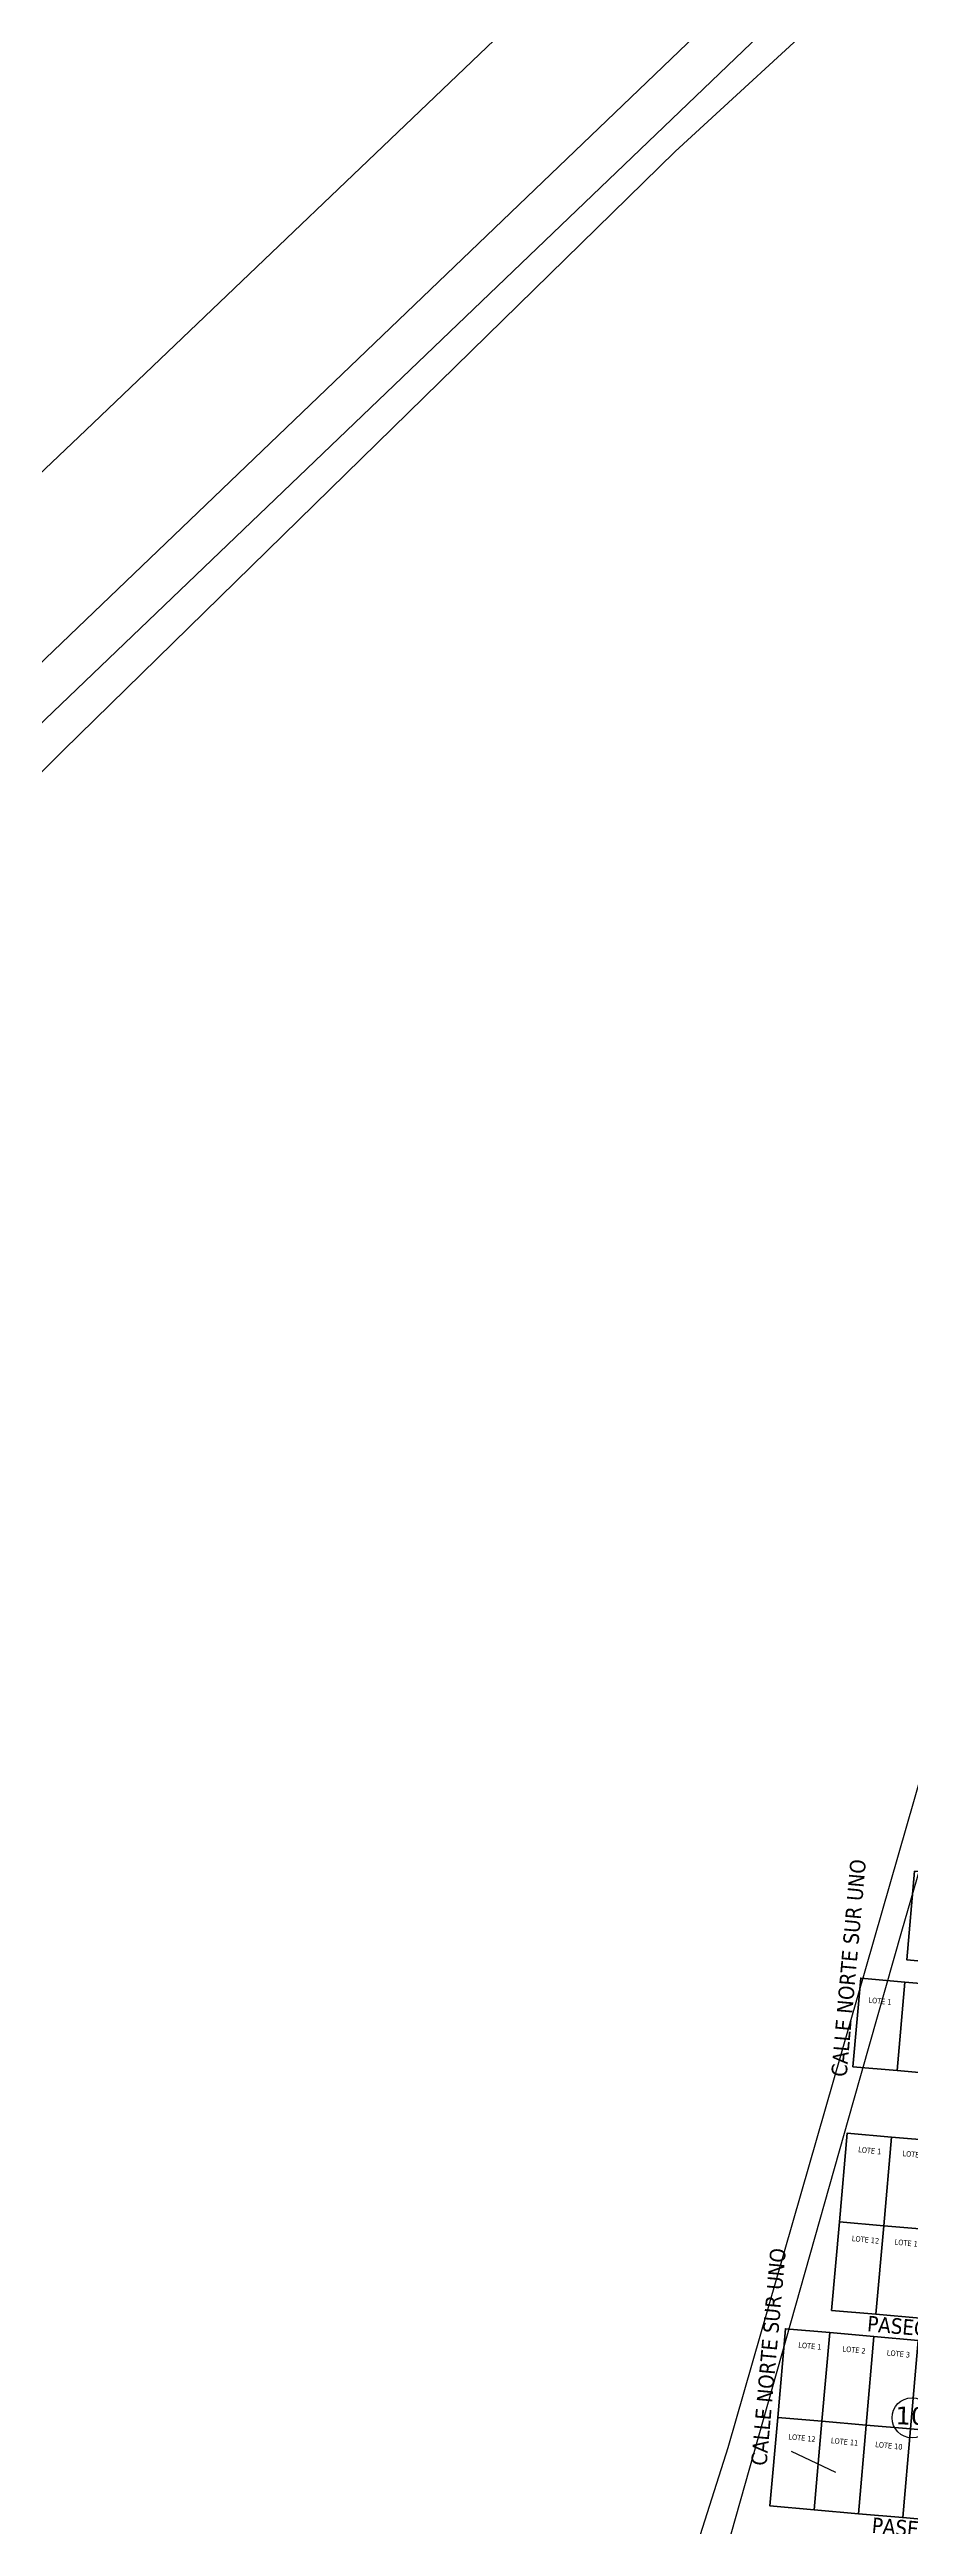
# Model space of a CAD drawing. Header units: metres. Extents: x 2 to 659295185, y -28 to 1124222152.
# Drawn here: x 659239 to 659432, y 1125415 to 1125972 of the extents above; entities that cross this region are included whole.
import ezdxf

# ---------------------------------------------------------------- set-up
doc = ezdxf.new("R2010")
doc.units = ezdxf.units.M
doc.header["$MEASUREMENT"] = 0
for name, color, linetype in [('CALLES', 1, 'CONTINUOUS'), ('MANZANA', 30, 'CONTINUOUS'), ('Numero de manzana', 6, 'CONTINUOUS'), ('Parcelas', 140, 'CONTINUOUS')]:
    doc.layers.add(name, color=color, linetype=linetype)
doc.styles.add('ROMAN', font='verdana.ttf')
doc.styles.get("Standard").update_dxf_attribs({"font": 'tahoma.ttf'})

msp = doc.modelspace()

# ---------------------------------------------------------------- linework, layer by layer
at = {"layer": 'MANZANA', "lineweight": -2}
for p, q in [((659071.5388, 1125675.772), (659462.1197, 1126049.8058)), ((659469.0545, 1126042.6473), (659058.1806, 1125649.3973)), ((659379.3067, 1125948.7864), (659464.5275, 1126027.0405)), ((659360.3578, 1125994.6071), (659246.6723, 1125886.1491)), ((659241.6341, 1125814.1238), (659379.3067, 1125948.7864)), ((659246.6723, 1125886.1491), (659116.0829, 1125761.6945)), ((659177.8195, 1125750.4667), (659241.6341, 1125814.1238)), ((659481.9922, 1125748.2872), (659391.156, 1125432.4515)), ((659430.299, 1125548.6478), (659441.3072, 1125586.3002)), ((659419.5135, 1125510.6656), (659430.299, 1125548.6478)), ((659405.3801, 1125460.6057), (659419.5135, 1125510.6656)), ((659390.9251, 1125409.6661), (659405.3801, 1125460.6057)), ((659391.156, 1125432.4515), (659367.276, 1125357.5767)), ((659405.3966, 1125431.7416), (659415.3905, 1125427.0326))]:
    msp.add_line(p, q, dxfattribs=at)
at = {"layer": 'Numero de manzana', "lineweight": -2}
msp.add_circle((659432.6292, 1125439.2233), 4.5001, dxfattribs=at)
at = {"layer": 'Parcelas', "lineweight": 40}
for points in [[(659443.1818, 1125561.2369), (659433.2198, 1125562.1085), (659431.4767, 1125542.1846), (659441.4387, 1125541.313), (659443.1818, 1125561.2369)], [(659431.0409, 1125537.2036), (659421.079, 1125538.0752), (659419.3359, 1125518.1513), (659429.2978, 1125517.2797), (659431.0409, 1125537.2036)], [(659441.0029, 1125536.3321), (659431.0409, 1125537.2036), (659429.2978, 1125517.2797), (659439.2598, 1125516.4082), (659441.0029, 1125536.3321)], [(659427.9905, 1125502.3368), (659418.0286, 1125503.2084), (659416.2854, 1125483.2845), (659426.2474, 1125482.4129), (659427.9905, 1125502.3368)], [(659437.9524, 1125501.4652), (659427.9905, 1125502.3368), (659426.2474, 1125482.4129), (659436.2093, 1125481.5413), (659437.9524, 1125501.4652)], [(659426.2471, 1125482.4128), (659416.2852, 1125483.2844), (659414.542, 1125463.3605), (659424.504, 1125462.4889), (659426.2471, 1125482.4128)], [(659436.2091, 1125481.5413), (659426.2471, 1125482.4128), (659424.504, 1125462.4889), (659434.4659, 1125461.6174), (659436.2091, 1125481.5413)], [(659414.1063, 1125458.3795), (659404.1443, 1125459.2511), (659402.4012, 1125439.3272), (659412.3632, 1125438.4556), (659414.1063, 1125458.3795)], [(659424.0682, 1125457.5079), (659414.1063, 1125458.3795), (659412.3632, 1125438.4556), (659422.3251, 1125437.5841), (659424.0682, 1125457.5079)], [(659434.0302, 1125456.6364), (659424.0682, 1125457.5079), (659422.3251, 1125437.5841), (659432.287, 1125436.7125), (659434.0302, 1125456.6364)], [(659412.3629, 1125438.4555), (659402.4009, 1125439.3271), (659400.6578, 1125419.4032), (659410.6198, 1125418.5316), (659412.3629, 1125438.4555)], [(659422.3248, 1125437.584), (659412.3629, 1125438.4555), (659410.6198, 1125418.5316), (659420.5817, 1125417.6601), (659422.3248, 1125437.584)], [(659432.2868, 1125436.7124), (659422.3248, 1125437.584), (659420.5817, 1125417.6601), (659430.5437, 1125416.7885), (659432.2868, 1125436.7124)], [(659442.2487, 1125435.8408), (659432.2868, 1125436.7124), (659430.5437, 1125416.7885), (659440.5056, 1125415.917), (659442.2487, 1125435.8408)]]:
    msp.add_lwpolyline(points, dxfattribs=at)

# ---------------------------------------------------------------- texts
at = {"layer": 'CALLES', "color": 0}
for s, rotation, p in [('CALLE NORTE SUR UNO', 84.880446, (659417.8962, 1125515.7713)), ('CALLE NORTE SUR UNO', 84.880446, (659399.8734, 1125428.3359)), ('PASEO OESTE 07', 354.880446, (659422.4199, 1125458.7059)), ('PASEO OESTE 08', 354.880446, (659423.462, 1125413.3637))]:
    msp.add_text(s, height=3.5, rotation=rotation, dxfattribs=at).set_placement(p)
at = {"layer": 'Numero de manzana', "lineweight": -2, "style": 'ROMAN'}
msp.add_text('109', height=4, rotation=358.491535, dxfattribs=at).set_placement((659428.8406, 1125437.7714))
at = {"layer": 'Parcelas', "lineweight": -2}
for s, p in [('LOTE 1', (659422.7681, 1125532.5545)), ('LOTE 1', (659420.4632, 1125498.9465)), ('LOTE 2', (659430.4252, 1125498.075)), ('LOTE 12', (659419.0326, 1125478.9634)), ('LOTE 11', (659428.6658, 1125478.1755)), ('LOTE 1', (659406.9818, 1125455.0056)), ('LOTE 2', (659416.9438, 1125454.1341)), ('LOTE 3', (659426.9057, 1125453.2625)), ('LOTE 12', (659404.7538, 1125434.3779)), ('LOTE 11', (659414.3299, 1125433.5213)), ('LOTE 10', (659424.2918, 1125432.6497))]:
    msp.add_text(s, height=1.25, rotation=354.222581, dxfattribs=at).set_placement(p)

doc.saveas('drawing.dxf')
